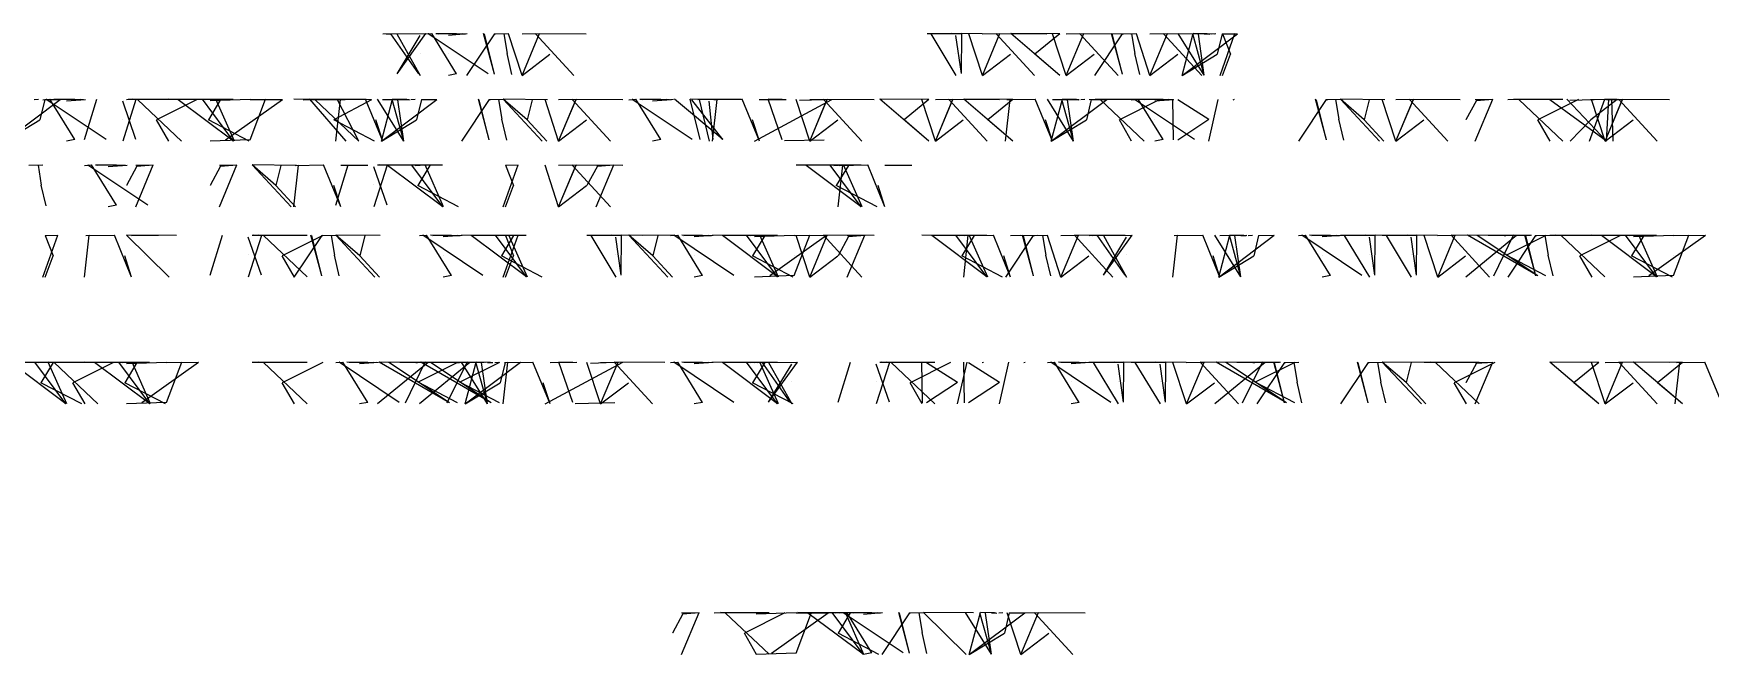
# Model space of a CAD drawing. Header units: metres. Extents: x -978944 to 1068394069015, y -937984 to 996528.
# Drawn here: x -188.98 to -165.18, y 29.94 to 38.75 of the extents above; entities that cross this region are included whole.
import ezdxf

# ---------------------------------------------------------------- set-up
doc = ezdxf.new("R2010")
doc.units = ezdxf.units.M

msp = doc.modelspace()

# ---------------------------------------------------------------- linework, layer by layer
at = {"layer": 'MCD_Layer_0'}
for p, q in [((-184.021729, 38.741903), (-183.410678, 38.745199)), ((-183.974512, 38.739038), (-183.909901, 38.743198)), ((-183.51367, 38.176378), (-183.909901, 38.743198)), ((-183.821266, 38.741869), (-183.491305, 38.151199)), ((-183.82099, 38.176378), (-183.410678, 38.745199)), ((-183.82099, 38.176378), (-183.491305, 38.71669)), ((-183.427734, 38.739513), (-183.327873, 38.745199)), ((-183.370592, 38.73986), (-183.381133, 38.743206)), ((-182.528985, 38.173789), (-183.381133, 38.743206)), ((-182.975031, 38.173789), (-183.327873, 38.745199)), ((-182.975031, 38.741888), (-183.271285, 38.743535)), ((-182.975031, 38.741888), (-183.239108, 38.737606)), ((-182.823575, 38.739426), (-183.092645, 38.719281)), ((-182.975031, 38.741888), (-182.893478, 38.744766)), ((-182.975031, 38.741888), (-182.84854, 38.742321)), ((-182.439455, 38.741804), (-182.83374, 38.151199)), ((-182.438335, 38.168299), (-182.591793, 38.745164)), ((-182.438335, 38.168299), (-182.580591, 38.739371)), ((-182.439455, 38.741804), (-182.237552, 38.745199)), ((-182.439455, 38.741804), (-182.423774, 38.739336)), ((-182.30728, 38.740701), (-182.260235, 38.46067)), ((-182.047134, 38.151199), (-182.239746, 38.740586)), ((-182.047134, 38.151199), (-181.798585, 38.745199)), ((-182.047134, 38.741721), (-181.798585, 38.745199)), ((-182.047134, 38.151199), (-181.798585, 38.744046)), ((-181.310135, 38.151199), (-181.853946, 38.743127)), ((-181.135978, 38.738387), (-181.853946, 38.743127)), ((-175.812118, 38.741886), (-176.299744, 38.738987)), ((-176.246177, 38.739867), (-175.888879, 38.151199)), ((-175.812118, 38.741886), (-175.946864, 38.744526)), ((-175.812118, 38.176395), (-175.888879, 38.71669)), ((-175.812118, 38.176395), (-175.808253, 38.745199)), ((-175.516671, 38.739936), (-175.808253, 38.745199)), ((-175.513123, 38.151199), (-175.705734, 38.740586)), ((-175.513123, 38.151199), (-175.264573, 38.745199)), ((-175.513123, 38.741721), (-175.264573, 38.745199)), ((-175.513123, 38.151199), (-175.264573, 38.744046)), ((-174.776124, 38.151199), (-175.319934, 38.743127)), ((-174.601966, 38.738387), (-175.319934, 38.743127)), ((-174.416205, 38.151199), (-175.111725, 38.745199)), ((-174.416205, 38.741757), (-175.111725, 38.745199)), ((-174.416205, 38.741757), (-174.770309, 38.452245)), ((-174.325119, 38.151199), (-174.517731, 38.740586)), ((-174.325119, 38.151199), (-174.076569, 38.745199)), ((-174.325119, 38.741721), (-174.076569, 38.745199)), ((-174.325119, 38.151199), (-174.076569, 38.744046)), ((-173.58812, 38.151199), (-174.131931, 38.743127)), ((-173.413962, 38.738387), (-174.131931, 38.743127)), ((-173.529452, 38.741804), (-173.923737, 38.151199)), ((-173.528332, 38.168299), (-173.681789, 38.745164)), ((-173.528332, 38.168299), (-173.670588, 38.739371)), ((-173.529452, 38.741804), (-173.327549, 38.745199)), ((-173.529452, 38.741804), (-173.51377, 38.739336)), ((-173.397277, 38.740701), (-173.350231, 38.46067)), ((-173.137131, 38.151199), (-173.329742, 38.740586)), ((-173.137131, 38.151199), (-172.888581, 38.745199)), ((-173.137131, 38.741721), (-172.888581, 38.745199)), ((-173.137131, 38.151199), (-172.888581, 38.744046)), ((-172.400132, 38.151199), (-172.943942, 38.743127)), ((-172.225974, 38.738387), (-172.943942, 38.743127)), ((-172.365914, 38.152799), (-172.735733, 38.744391)), ((-172.679944, 38.151199), (-172.523504, 38.745199)), ((-172.679944, 38.151199), (-171.894294, 38.742899)), ((-172.365914, 38.152799), (-172.529256, 38.743366)), ((-172.323353, 38.739718), (-172.523504, 38.745199)), ((-172.365914, 38.152799), (-172.449885, 38.738747)), ((-172.367064, 38.741749), (-172.288845, 38.738711)), ((-172.367064, 38.741749), (-172.301498, 38.741749)), ((-172.262388, 38.741731), (-172.203148, 38.744516)), ((-172.114, 38.7397), (-172.183018, 38.453043)), ((-172.141724, 38.151199), (-171.930088, 38.745199)), ((-172.114, 38.7397), (-171.894294, 38.742899)), ((-172.10943, 38.741721), (-171.930088, 38.745199)), ((-172.10943, 38.741721), (-171.994098, 38.452254)), ((-183.491305, 38.464663), (-183.491288, 38.464663)), ((-183.092645, 38.463387), (-183.092628, 38.463387)), ((-182.190787, 38.166304), (-182.260235, 38.46067)), ((-182.260235, 38.46067), (-182.260218, 38.46067)), ((-182.047134, 38.151199), (-181.651531, 38.452263)), ((-181.651531, 38.452263), (-181.651513, 38.452263)), ((-175.888879, 38.464663), (-175.888862, 38.464663)), ((-175.513123, 38.151199), (-175.117519, 38.452263)), ((-175.117519, 38.452263), (-175.117501, 38.452263)), ((-174.416205, 38.151199), (-174.770309, 38.452245)), ((-174.770309, 38.452245), (-174.770291, 38.452245)), ((-174.325119, 38.151199), (-173.929516, 38.452263)), ((-173.929516, 38.452263), (-173.929497, 38.452263)), ((-173.280783, 38.166304), (-173.350231, 38.46067)), ((-173.350231, 38.46067), (-173.350214, 38.46067)), ((-173.137131, 38.151199), (-172.741527, 38.452263)), ((-172.741527, 38.452263), (-172.741509, 38.452263)), ((-172.679944, 38.151199), (-172.183018, 38.453043)), ((-172.183018, 38.453043), (-172.183, 38.453043)), ((-172.10943, 38.151217), (-171.994098, 38.452254)), ((-171.994098, 38.452254), (-171.99408, 38.452254)), ((-182.975031, 38.173789), (-183.092645, 38.151199)), ((-189.386197, 37.219318), (-188.600547, 37.811018)), ((-188.968641, 37.80985), (-188.909401, 37.812635)), ((-188.820253, 37.807819), (-188.889271, 37.521162)), ((-188.847992, 37.807632), (-188.748131, 37.813318)), ((-188.820253, 37.807819), (-188.600547, 37.811018)), ((-188.790849, 37.807979), (-188.80139, 37.811325)), ((-187.949242, 37.241908), (-188.80139, 37.811325)), ((-188.395288, 37.241908), (-188.748131, 37.813318)), ((-188.395288, 37.810007), (-188.691543, 37.811654)), ((-188.395288, 37.810007), (-188.659365, 37.805725)), ((-188.243832, 37.807545), (-188.512903, 37.7874)), ((-188.395288, 37.810007), (-188.313735, 37.812885)), ((-188.395288, 37.810007), (-188.268798, 37.81044)), ((-188.253983, 37.244497), (-188.079476, 37.813301)), ((-187.526134, 37.810005), (-187.713895, 37.219318)), ((-187.526134, 37.244514), (-187.713895, 37.784809)), ((-186.878979, 37.809888), (-187.659988, 37.806907)), ((-187.526134, 37.810005), (-187.633268, 37.813318)), ((-186.878979, 37.809888), (-187.572635, 37.813318)), ((-186.879554, 37.221402), (-187.499074, 37.806871)), ((-186.656573, 37.80829), (-187.232416, 37.521392)), ((-186.14402, 37.809868), (-187.065979, 37.812617)), ((-186.14402, 37.809868), (-186.925068, 37.806884)), ((-186.14287, 37.220918), (-186.925068, 37.806884)), ((-186.14287, 37.220918), (-186.582281, 37.81251)), ((-186.533969, 37.807801), (-186.393058, 37.813318)), ((-186.324616, 37.807783), (-186.49716, 37.521144)), ((-185.905106, 37.809957), (-186.471985, 37.790099)), ((-186.129066, 37.219354), (-186.393058, 37.813318)), ((-186.252925, 37.239176), (-185.448035, 37.811298)), ((-185.905106, 37.239176), (-185.686883, 37.813318)), ((-185.905106, 37.809957), (-185.686883, 37.813318)), ((-185.905106, 37.809957), (-185.448035, 37.811298)), ((-184.258168, 37.80987), (-185.283997, 37.812636)), ((-185.152392, 37.807338), (-184.557009, 37.810804)), ((-185.152392, 37.807338), (-184.70413, 37.810104)), ((-184.542067, 37.219318), (-185.055843, 37.813318)), ((-184.183458, 37.807374), (-185.055843, 37.813318)), ((-184.362762, 37.221402), (-184.982282, 37.806871)), ((-184.362762, 37.809888), (-184.821368, 37.806835)), ((-184.183458, 37.807374), (-184.715624, 37.521392)), ((-184.689987, 37.219318), (-184.624241, 37.811012)), ((-184.672686, 37.807804), (-184.268407, 37.813318)), ((-184.672686, 37.807804), (-184.624241, 37.811012)), ((-184.362762, 37.221402), (-184.670798, 37.812762)), ((-184.362762, 37.809888), (-184.557009, 37.810804)), ((-184.024456, 37.219318), (-184.268407, 37.813318)), ((-183.726159, 37.220918), (-184.095978, 37.81251)), ((-184.040189, 37.219318), (-183.883749, 37.813318)), ((-184.040189, 37.219318), (-183.254539, 37.811018)), ((-184.02561, 37.809876), (-183.882007, 37.81276)), ((-184.02561, 37.809876), (-183.643247, 37.81148)), ((-183.726159, 37.220918), (-183.8895, 37.811485)), ((-183.683598, 37.807837), (-183.883749, 37.813318)), ((-183.726159, 37.220918), (-183.81013, 37.806866)), ((-183.727309, 37.809868), (-183.649089, 37.80683)), ((-183.727309, 37.809868), (-183.661743, 37.809868)), ((-183.622633, 37.80985), (-183.563393, 37.812635)), ((-183.474245, 37.807819), (-183.543262, 37.521162)), ((-183.474245, 37.807819), (-183.254539, 37.811018)), ((-182.513705, 37.809923), (-182.90799, 37.219318)), ((-182.512585, 37.236418), (-182.666042, 37.813283)), ((-182.512585, 37.236418), (-182.654841, 37.80749)), ((-182.513705, 37.809923), (-182.311802, 37.813318)), ((-182.513705, 37.809923), (-182.498023, 37.807455)), ((-182.38153, 37.80882), (-182.334484, 37.528789)), ((-181.974567, 37.52207), (-182.313995, 37.813318)), ((-181.758984, 37.219318), (-182.313995, 37.813318)), ((-181.6833, 37.806241), (-182.313995, 37.813318)), ((-181.90347, 37.806546), (-181.974567, 37.52207)), ((-181.527374, 37.219318), (-181.719986, 37.808705)), ((-181.527374, 37.219318), (-181.278825, 37.813318)), ((-181.527374, 37.80984), (-181.278825, 37.813318)), ((-181.527374, 37.219318), (-181.278825, 37.812165)), ((-180.790375, 37.219318), (-181.334186, 37.811246)), ((-180.616217, 37.806506), (-181.334186, 37.811246)), ((-180.531982, 37.807632), (-180.432121, 37.813318)), ((-180.47484, 37.807979), (-180.485381, 37.811325)), ((-179.633233, 37.241908), (-180.485381, 37.811325)), ((-180.079279, 37.241908), (-180.432121, 37.813318)), ((-180.079279, 37.810007), (-180.375533, 37.811654)), ((-180.079279, 37.810007), (-180.343356, 37.805725)), ((-179.927823, 37.807545), (-180.196893, 37.7874)), ((-180.079279, 37.810007), (-179.997726, 37.812885)), ((-180.079279, 37.810007), (-179.952788, 37.81044)), ((-179.937988, 37.809998), (-179.896762, 37.812782)), ((-179.199228, 37.243356), (-179.88182, 37.812661)), ((-179.518804, 37.241332), (-179.662129, 37.813318)), ((-178.930563, 37.808009), (-179.662129, 37.813318)), ((-179.199228, 37.243356), (-179.635567, 37.806643)), ((-179.199505, 37.810015), (-179.551453, 37.806661)), ((-179.533192, 37.808009), (-179.39208, 37.219318)), ((-179.332869, 37.241851), (-179.39208, 37.785943)), ((-179.343994, 37.219318), (-179.278248, 37.811012)), ((-179.326693, 37.807804), (-178.922414, 37.813318)), ((-179.326693, 37.807804), (-179.278248, 37.811012)), ((-178.678463, 37.219318), (-178.922414, 37.813318)), ((-178.749985, 37.219318), (-177.648702, 37.810895)), ((-178.679617, 37.809876), (-178.536014, 37.81276)), ((-178.679617, 37.809876), (-178.297254, 37.81148)), ((-178.356112, 37.23867), (-178.555001, 37.813318)), ((-178.357227, 37.809954), (-178.555001, 37.813318)), ((-177.963379, 37.219318), (-178.155991, 37.808705)), ((-177.768092, 37.806571), (-178.107291, 37.795832)), ((-177.963379, 37.219318), (-177.714829, 37.813318)), ((-177.963379, 37.80984), (-177.714829, 37.813318)), ((-177.963379, 37.219318), (-177.714829, 37.812165)), ((-177.22638, 37.219318), (-177.770191, 37.811246)), ((-177.052222, 37.806506), (-177.770191, 37.811246)), ((-176.272467, 37.219318), (-176.967987, 37.813318)), ((-176.272467, 37.809876), (-176.967987, 37.813318)), ((-176.272467, 37.809876), (-176.626571, 37.520364)), ((-176.181381, 37.219318), (-176.373993, 37.808705)), ((-176.181381, 37.219318), (-175.932832, 37.813318)), ((-176.181381, 37.80984), (-175.932832, 37.813318)), ((-176.181381, 37.219318), (-175.932832, 37.812165)), ((-175.444382, 37.219318), (-175.988193, 37.811246)), ((-175.270224, 37.806506), (-175.988193, 37.811246)), ((-175.084463, 37.219318), (-175.779984, 37.813318)), ((-175.084463, 37.809876), (-175.779984, 37.813318)), ((-175.084463, 37.809876), (-175.438567, 37.520364)), ((-175.185989, 37.219318), (-175.120244, 37.811012)), ((-175.168688, 37.807804), (-174.76441, 37.813318)), ((-175.168688, 37.807804), (-175.120244, 37.811012)), ((-174.520458, 37.219318), (-174.76441, 37.813318)), ((-174.222161, 37.220918), (-174.59198, 37.81251)), ((-174.536191, 37.219318), (-174.379751, 37.813318)), ((-174.536191, 37.219318), (-173.750541, 37.811018)), ((-174.521612, 37.809876), (-174.378009, 37.81276)), ((-174.521612, 37.809876), (-174.139249, 37.81148)), ((-174.222161, 37.220918), (-174.385503, 37.811485)), ((-174.1796, 37.807837), (-174.379751, 37.813318)), ((-174.222161, 37.220918), (-174.306132, 37.806866)), ((-174.223311, 37.809868), (-174.145092, 37.80683)), ((-174.223311, 37.809868), (-174.157745, 37.809868)), ((-174.118635, 37.80985), (-174.059395, 37.812635)), ((-173.970247, 37.807819), (-174.039265, 37.521162)), ((-173.216977, 37.809888), (-173.997986, 37.806907)), ((-173.970247, 37.807819), (-173.750541, 37.811018)), ((-173.216977, 37.809888), (-173.910632, 37.813318)), ((-173.217551, 37.221402), (-173.837072, 37.806871)), ((-172.99457, 37.80829), (-173.570414, 37.521392)), ((-173.403992, 37.807632), (-173.304131, 37.813318)), ((-173.346849, 37.807979), (-173.35739, 37.811325)), ((-172.505242, 37.241908), (-173.35739, 37.811325)), ((-172.951288, 37.241908), (-173.304131, 37.813318)), ((-172.951288, 37.810007), (-173.247543, 37.811654)), ((-172.951288, 37.810007), (-173.215365, 37.805725)), ((-172.799832, 37.807545), (-173.068902, 37.7874)), ((-172.951288, 37.810007), (-172.869735, 37.812885)), ((-172.951288, 37.810007), (-172.824797, 37.81044)), ((-172.800533, 37.237029), (-172.809998, 37.813318)), ((-172.741521, 37.809978), (-172.301715, 37.530506)), ((-172.301715, 37.219318), (-172.168659, 37.81144)), ((-171.954323, 37.80709), (-171.935395, 37.813318)), ((-170.6337, 37.809923), (-171.027985, 37.219318)), ((-170.63258, 37.236418), (-170.786037, 37.813283)), ((-170.63258, 37.236418), (-170.774836, 37.80749)), ((-170.6337, 37.809923), (-170.431797, 37.813318)), ((-170.6337, 37.809923), (-170.618018, 37.807455)), ((-170.501525, 37.80882), (-170.454479, 37.528789)), ((-170.094562, 37.52207), (-170.43399, 37.813318)), ((-169.878979, 37.219318), (-170.43399, 37.813318)), ((-169.803295, 37.806241), (-170.43399, 37.813318)), ((-170.023465, 37.806546), (-170.094562, 37.52207)), ((-169.647385, 37.219318), (-169.839996, 37.808705)), ((-169.647385, 37.219318), (-169.398835, 37.813318)), ((-169.647385, 37.80984), (-169.398835, 37.813318)), ((-169.647385, 37.219318), (-169.398835, 37.812165)), ((-168.910386, 37.219318), (-169.454196, 37.811246)), ((-168.736228, 37.806506), (-169.454196, 37.811246)), ((-168.504356, 37.796235), (-168.651978, 37.520382)), ((-168.521655, 37.219318), (-168.272544, 37.813318)), ((-168.521655, 37.809804), (-168.272544, 37.813318)), ((-168.504356, 37.796235), (-168.272544, 37.813318)), ((-167.276974, 37.809888), (-168.057983, 37.806907)), ((-167.276974, 37.809888), (-167.97063, 37.813318)), ((-167.277549, 37.221402), (-167.897069, 37.806871)), ((-167.054568, 37.80829), (-167.630411, 37.521392)), ((-166.657157, 37.220923), (-167.463989, 37.806864)), ((-166.657157, 37.220923), (-167.219372, 37.812615)), ((-166.657157, 37.811696), (-167.177834, 37.79428)), ((-166.898024, 37.219336), (-166.6811, 37.813318)), ((-166.657157, 37.811696), (-166.887063, 37.806792)), ((-166.507445, 37.810524), (-166.882447, 37.522547)), ((-166.677383, 37.219318), (-166.869995, 37.808705)), ((-166.507445, 37.810524), (-166.6811, 37.813318)), ((-166.677383, 37.219318), (-166.428834, 37.813318)), ((-166.677383, 37.80984), (-166.428834, 37.813318)), ((-166.677383, 37.219318), (-166.428834, 37.812165)), ((-166.657157, 37.811696), (-166.580138, 37.812165)), ((-166.657157, 37.811696), (-166.48206, 37.811245)), ((-166.657157, 37.220923), (-166.626292, 37.811263)), ((-166.564272, 37.219318), (-166.580138, 37.812165)), ((-166.507445, 37.810524), (-166.580138, 37.812165)), ((-165.940384, 37.219318), (-166.484195, 37.811246)), ((-165.766227, 37.806506), (-166.484195, 37.811246)), ((-189.386197, 37.219318), (-188.889271, 37.521162)), ((-188.889271, 37.521162), (-188.889253, 37.521162)), ((-188.512903, 37.531506), (-188.512885, 37.531506)), ((-187.713895, 37.532782), (-187.713877, 37.532782)), ((-187.058859, 37.219318), (-187.232416, 37.521392)), ((-187.232416, 37.521392), (-187.232398, 37.521392)), ((-185.919713, 37.219318), (-186.49716, 37.521144)), ((-186.49716, 37.521144), (-186.497142, 37.521144)), ((-185.901204, 37.530158), (-185.901187, 37.530158)), ((-184.715624, 37.521392), (-184.715606, 37.521392)), ((-184.139781, 37.219803), (-184.715624, 37.521392)), ((-184.024456, 37.219318), (-184.121345, 37.520364)), ((-184.121345, 37.520364), (-184.121327, 37.520364)), ((-184.040189, 37.219318), (-183.543262, 37.521162)), ((-183.543262, 37.521162), (-183.543244, 37.521162)), ((-182.265036, 37.234423), (-182.334484, 37.528789)), ((-182.334484, 37.528789), (-182.334467, 37.528789)), ((-181.695914, 37.21939), (-181.974567, 37.52207)), ((-181.974567, 37.52207), (-181.974549, 37.52207)), ((-181.527374, 37.219318), (-181.131771, 37.520382)), ((-181.131771, 37.520382), (-181.131753, 37.520382)), ((-180.196893, 37.531506), (-180.196876, 37.531506)), ((-179.39208, 37.532219), (-179.392063, 37.532219)), ((-178.678463, 37.219318), (-178.775352, 37.520364)), ((-178.775352, 37.520364), (-178.775334, 37.520364)), ((-178.178701, 37.529908), (-178.178684, 37.529908)), ((-177.963379, 37.219318), (-177.567775, 37.520382)), ((-177.567775, 37.520382), (-177.567757, 37.520382)), ((-176.272467, 37.219318), (-176.626571, 37.520364)), ((-176.626571, 37.520364), (-176.626553, 37.520364)), ((-176.181381, 37.219318), (-175.785778, 37.520382)), ((-175.785778, 37.520382), (-175.78576, 37.520382)), ((-175.084463, 37.219318), (-175.438567, 37.520364)), ((-175.438567, 37.520364), (-175.438549, 37.520364)), ((-174.520458, 37.219318), (-174.617347, 37.520364)), ((-174.617347, 37.520364), (-174.617329, 37.520364)), ((-174.536191, 37.219318), (-174.039265, 37.521162)), ((-174.039265, 37.521162), (-174.039247, 37.521162)), ((-173.396856, 37.219318), (-173.570414, 37.521392)), ((-173.570414, 37.521392), (-173.570396, 37.521392)), ((-173.068902, 37.531506), (-173.068885, 37.531506)), ((-172.741521, 37.2399), (-172.301715, 37.530506)), ((-172.301715, 37.530506), (-172.301697, 37.530506)), ((-170.385032, 37.234423), (-170.454479, 37.528789)), ((-170.454479, 37.528789), (-170.454462, 37.528789)), ((-169.815909, 37.21939), (-170.094562, 37.52207)), ((-170.094562, 37.52207), (-170.094544, 37.52207)), ((-169.647385, 37.219318), (-169.251781, 37.520382)), ((-169.251781, 37.520382), (-169.251763, 37.520382)), ((-168.651978, 37.520382), (-168.65196, 37.520382)), ((-167.456854, 37.219318), (-167.630411, 37.521392)), ((-167.630411, 37.521392), (-167.630393, 37.521392)), ((-167.174372, 37.219805), (-166.882447, 37.522547)), ((-166.882447, 37.522547), (-166.882429, 37.522547)), ((-166.677383, 37.219318), (-166.28178, 37.520382)), ((-166.28178, 37.520382), (-166.281762, 37.520382)), ((-188.395288, 37.241908), (-188.512903, 37.219318)), ((-185.905106, 37.239176), (-186.471985, 37.219318)), ((-180.079279, 37.241908), (-180.196893, 37.219318)), ((-177.759165, 37.235288), (-178.321522, 37.222823)), ((-172.951288, 37.241908), (-173.068902, 37.219318)), ((-189.047701, 36.878042), (-188.845798, 36.881437)), ((-188.915526, 36.876939), (-188.868481, 36.596908)), ((-188.253983, 36.875751), (-188.154121, 36.881437)), ((-188.19684, 36.876098), (-188.207381, 36.879444)), ((-187.355233, 36.310028), (-188.207381, 36.879444)), ((-187.801279, 36.310028), (-188.154121, 36.881437)), ((-187.801279, 36.878126), (-188.097534, 36.879773)), ((-187.801279, 36.878126), (-188.065356, 36.873844)), ((-187.649823, 36.875664), (-187.918893, 36.855519)), ((-187.801279, 36.878126), (-187.719726, 36.881004)), ((-187.801279, 36.878126), (-187.674788, 36.87856)), ((-187.512367, 36.864354), (-187.659988, 36.588501)), ((-187.529666, 36.287437), (-187.280555, 36.881437)), ((-187.529666, 36.877924), (-187.280555, 36.881437)), ((-187.512367, 36.864354), (-187.280555, 36.881437)), ((-186.324363, 36.864354), (-186.471985, 36.588501)), ((-186.341663, 36.287437), (-186.092551, 36.881437)), ((-186.341663, 36.877924), (-186.092551, 36.881437)), ((-186.324363, 36.864354), (-186.092551, 36.881437)), ((-185.538562, 36.590189), (-185.877991, 36.881437)), ((-185.322979, 36.287437), (-185.877991, 36.881437)), ((-185.247296, 36.87436), (-185.877991, 36.881437)), ((-185.467466, 36.874665), (-185.538562, 36.590189)), ((-185.283997, 36.287437), (-185.218251, 36.879131)), ((-185.266695, 36.875923), (-184.862417, 36.881437)), ((-185.266695, 36.875923), (-185.218251, 36.879131)), ((-184.618466, 36.287437), (-184.862417, 36.881437)), ((-184.689987, 36.312616), (-184.51548, 36.88142)), ((-184.619619, 36.877995), (-184.476017, 36.880879)), ((-184.619619, 36.877995), (-184.237256, 36.879599)), ((-183.962139, 36.878124), (-184.149899, 36.287437)), ((-183.962139, 36.312633), (-184.149899, 36.852928)), ((-183.174019, 36.877987), (-184.095978, 36.880737)), ((-183.962139, 36.878124), (-184.069273, 36.881437)), ((-183.174019, 36.877987), (-183.955067, 36.875003)), ((-183.172868, 36.289037), (-183.955067, 36.875003)), ((-183.172868, 36.289037), (-183.61228, 36.880629)), ((-183.563968, 36.87592), (-183.423057, 36.881437)), ((-183.354615, 36.875902), (-183.527158, 36.589263)), ((-183.159065, 36.287473), (-183.423057, 36.881437)), ((-182.313995, 36.287437), (-182.10236, 36.881437)), ((-182.281702, 36.877959), (-182.10236, 36.881437)), ((-182.281702, 36.877959), (-182.166369, 36.588492)), ((-181.527374, 36.287437), (-181.719986, 36.876824)), ((-181.527374, 36.287437), (-181.278825, 36.881437)), ((-181.527374, 36.877959), (-181.278825, 36.881437)), ((-181.527374, 36.287437), (-181.278825, 36.880284)), ((-180.790375, 36.287437), (-181.334186, 36.879365)), ((-180.616217, 36.874625), (-181.334186, 36.879365)), ((-180.978355, 36.864354), (-181.125977, 36.588501)), ((-180.995654, 36.287437), (-180.746543, 36.881437)), ((-180.995654, 36.877924), (-180.746543, 36.881437)), ((-180.978355, 36.864354), (-180.746543, 36.881437)), ((-177.234032, 36.877987), (-178.155991, 36.880737)), ((-177.234032, 36.877987), (-178.01508, 36.875003)), ((-177.232881, 36.289037), (-178.01508, 36.875003)), ((-177.232881, 36.289037), (-177.672293, 36.880629)), ((-177.623981, 36.87592), (-177.48307, 36.881437)), ((-177.414627, 36.875902), (-177.587171, 36.589263)), ((-177.561981, 36.287437), (-177.496236, 36.879131)), ((-177.54468, 36.875923), (-177.140401, 36.881437)), ((-177.54468, 36.875923), (-177.496236, 36.879131)), ((-177.219078, 36.287473), (-177.48307, 36.881437)), ((-176.89645, 36.287437), (-177.140401, 36.881437)), ((-176.897604, 36.877995), (-176.754001, 36.880879)), ((-176.897604, 36.877995), (-176.515241, 36.879599)), ((-188.799033, 36.302542), (-188.868481, 36.596908)), ((-188.868481, 36.596908), (-188.868463, 36.596908)), ((-187.918893, 36.599625), (-187.918876, 36.599625)), ((-187.659988, 36.588501), (-187.65997, 36.588501)), ((-186.471985, 36.588501), (-186.471967, 36.588501)), ((-185.25991, 36.287509), (-185.538562, 36.590189)), ((-185.538562, 36.590189), (-185.538544, 36.590189)), ((-184.618466, 36.287437), (-184.715354, 36.588483)), ((-184.715354, 36.588483), (-184.715336, 36.588483)), ((-184.149899, 36.600901), (-184.149882, 36.600901)), ((-182.949712, 36.287437), (-183.527158, 36.589263)), ((-183.527158, 36.589263), (-183.52714, 36.589263)), ((-182.281702, 36.287455), (-182.166369, 36.588492)), ((-182.166369, 36.588492), (-182.166351, 36.588492)), ((-181.527374, 36.287437), (-181.131771, 36.588501)), ((-181.131771, 36.588501), (-181.131753, 36.588501)), ((-181.125977, 36.588501), (-181.125959, 36.588501)), ((-177.009725, 36.287437), (-177.587171, 36.589263)), ((-177.587171, 36.589263), (-177.587153, 36.589263)), ((-176.89645, 36.287437), (-176.993339, 36.588483)), ((-176.993339, 36.588483), (-176.993321, 36.588483)), ((-187.801279, 36.310028), (-187.918893, 36.287437)), ((-188.847992, 35.292431), (-188.636356, 35.886431)), ((-188.815699, 35.882953), (-188.636356, 35.886431)), ((-188.815699, 35.882953), (-188.700366, 35.593486)), ((-188.253983, 35.292431), (-188.188237, 35.884124)), ((-188.236681, 35.880916), (-187.832403, 35.886431)), ((-188.236681, 35.880916), (-188.188237, 35.884124)), ((-187.588452, 35.292431), (-187.832403, 35.886431)), ((-187.054454, 35.292431), (-187.659988, 35.886431)), ((-186.949495, 35.882953), (-187.659988, 35.886431)), ((-187.589605, 35.882989), (-187.446003, 35.885872)), ((-187.589605, 35.882989), (-187.207242, 35.884593)), ((-186.471985, 35.317609), (-186.297478, 35.886414)), ((-185.744136, 35.883117), (-185.931897, 35.292431)), ((-185.744136, 35.317627), (-185.931897, 35.857922)), ((-185.096982, 35.883001), (-185.877991, 35.880019)), ((-185.744136, 35.883117), (-185.85127, 35.886431)), ((-185.096982, 35.883001), (-185.790637, 35.886431)), ((-185.097556, 35.294514), (-185.717076, 35.879984)), ((-184.874575, 35.881402), (-185.450418, 35.594504)), ((-184.889712, 35.883036), (-185.283997, 35.292431)), ((-184.888592, 35.30953), (-185.042049, 35.886396)), ((-184.888592, 35.30953), (-185.030848, 35.880603)), ((-184.889712, 35.883036), (-184.687809, 35.886431)), ((-184.889712, 35.883036), (-184.87403, 35.880568)), ((-184.757537, 35.881933), (-184.710491, 35.601901)), ((-184.350559, 35.595182), (-184.689987, 35.886431)), ((-184.134976, 35.292431), (-184.689987, 35.886431)), ((-184.059292, 35.879354), (-184.689987, 35.886431)), ((-184.279462, 35.879658), (-184.350559, 35.595182)), ((-183.501984, 35.880744), (-183.402123, 35.886431)), ((-183.444841, 35.881091), (-183.455382, 35.884437)), ((-182.603234, 35.315021), (-183.455382, 35.884437)), ((-183.04928, 35.315021), (-183.402123, 35.886431)), ((-183.04928, 35.88312), (-183.345535, 35.884767)), ((-183.04928, 35.88312), (-183.313357, 35.878837)), ((-182.897824, 35.880658), (-183.166894, 35.860512)), ((-183.04928, 35.88312), (-182.967727, 35.885997)), ((-183.04928, 35.88312), (-182.922789, 35.883553)), ((-181.98603, 35.88298), (-182.90799, 35.88573)), ((-181.98603, 35.88298), (-182.767079, 35.879996)), ((-181.98488, 35.294031), (-182.767079, 35.879996)), ((-181.98488, 35.294031), (-182.424292, 35.885622)), ((-182.375979, 35.880913), (-182.235069, 35.886431)), ((-182.166626, 35.880895), (-182.33917, 35.594257)), ((-182.313995, 35.292431), (-182.10236, 35.886431)), ((-182.281702, 35.882953), (-182.10236, 35.886431)), ((-182.281702, 35.882953), (-182.166369, 35.593486)), ((-181.971077, 35.292467), (-182.235069, 35.886431)), ((-180.638351, 35.883117), (-181.125977, 35.880218)), ((-181.07241, 35.881098), (-180.715112, 35.292431)), ((-180.638351, 35.883117), (-180.773097, 35.885758)), ((-180.638351, 35.317627), (-180.715112, 35.857922)), ((-180.638351, 35.317627), (-180.634486, 35.886431)), ((-180.342904, 35.881167), (-180.634486, 35.886431)), ((-180.192554, 35.595182), (-180.531982, 35.886431)), ((-179.976971, 35.292431), (-180.531982, 35.886431)), ((-179.901287, 35.879354), (-180.531982, 35.886431)), ((-180.121457, 35.879658), (-180.192554, 35.595182)), ((-179.937988, 35.880744), (-179.838127, 35.886431)), ((-179.880846, 35.881091), (-179.891386, 35.884437)), ((-179.039239, 35.315021), (-179.891386, 35.884437)), ((-179.485285, 35.315021), (-179.838127, 35.886431)), ((-179.485285, 35.88312), (-179.781539, 35.884767)), ((-179.485285, 35.88312), (-179.749362, 35.878837)), ((-179.333829, 35.880658), (-179.602899, 35.860512)), ((-179.485285, 35.88312), (-179.403732, 35.885997)), ((-179.485285, 35.88312), (-179.358794, 35.883553)), ((-178.422035, 35.88298), (-179.343994, 35.88573)), ((-178.422035, 35.88298), (-179.203083, 35.879996)), ((-178.420885, 35.294031), (-179.203083, 35.879996)), ((-178.420885, 35.294031), (-178.860296, 35.885622)), ((-178.811984, 35.880913), (-178.671073, 35.886431)), ((-178.602631, 35.880895), (-178.775175, 35.594257)), ((-178.183106, 35.883069), (-178.749985, 35.863212)), ((-178.407081, 35.292467), (-178.671073, 35.886431)), ((-178.530925, 35.312288), (-177.726035, 35.88441)), ((-178.183106, 35.312288), (-177.964883, 35.886431)), ((-178.183106, 35.883069), (-177.964883, 35.886431)), ((-178.183106, 35.883069), (-177.726035, 35.88441)), ((-177.963379, 35.292431), (-178.155991, 35.881817)), ((-177.963379, 35.292431), (-177.714829, 35.886431)), ((-177.963379, 35.882953), (-177.714829, 35.886431)), ((-177.963379, 35.292431), (-177.714829, 35.885278)), ((-177.22638, 35.292431), (-177.770191, 35.884358)), ((-177.052222, 35.879619), (-177.770191, 35.884358)), ((-177.41436, 35.869348), (-177.561981, 35.593494)), ((-177.431659, 35.292431), (-177.182548, 35.886431)), ((-177.431659, 35.882917), (-177.182548, 35.886431)), ((-177.41436, 35.869348), (-177.182548, 35.886431)), ((-175.452034, 35.88298), (-176.373993, 35.88573)), ((-175.452034, 35.88298), (-176.233082, 35.879996)), ((-175.450884, 35.294031), (-176.233082, 35.879996)), ((-175.450884, 35.294031), (-175.890295, 35.885622)), ((-175.841983, 35.880913), (-175.701072, 35.886431)), ((-175.63263, 35.880895), (-175.805173, 35.594257)), ((-175.779984, 35.292431), (-175.714238, 35.884124)), ((-175.762682, 35.880916), (-175.358404, 35.886431)), ((-175.762682, 35.880916), (-175.714238, 35.884124)), ((-175.43708, 35.292467), (-175.701072, 35.886431)), ((-175.114453, 35.292431), (-175.358404, 35.886431)), ((-174.791705, 35.883036), (-175.185989, 35.292431)), ((-175.115606, 35.882989), (-174.972004, 35.885872)), ((-175.115606, 35.882989), (-174.733243, 35.884593)), ((-174.790584, 35.30953), (-174.944042, 35.886396)), ((-174.790584, 35.30953), (-174.932841, 35.880603)), ((-174.791705, 35.883036), (-174.589802, 35.886431)), ((-174.791705, 35.883036), (-174.776023, 35.880568)), ((-174.65953, 35.881933), (-174.612484, 35.601901)), ((-174.399368, 35.292431), (-174.59198, 35.881817)), ((-174.399368, 35.292431), (-174.150819, 35.886431)), ((-174.399368, 35.882953), (-174.150819, 35.886431)), ((-174.399368, 35.292431), (-174.150819, 35.885278)), ((-173.662369, 35.292431), (-174.20618, 35.884358)), ((-173.488211, 35.879619), (-174.20618, 35.884358)), ((-173.997986, 35.883135), (-173.386935, 35.886431)), ((-173.95077, 35.88027), (-173.886158, 35.884429)), ((-173.489928, 35.317609), (-173.886158, 35.884429)), ((-173.797524, 35.8831), (-173.467562, 35.292431)), ((-173.797248, 35.317609), (-173.386935, 35.886431)), ((-173.797248, 35.317609), (-173.467562, 35.857922)), ((-172.809998, 35.292431), (-172.744252, 35.884124)), ((-172.792696, 35.880916), (-172.388418, 35.886431)), ((-172.792696, 35.880916), (-172.744252, 35.884124)), ((-172.144467, 35.292431), (-172.388418, 35.886431)), ((-171.846169, 35.294031), (-172.215988, 35.885622)), ((-172.160199, 35.292431), (-172.003759, 35.886431)), ((-172.160199, 35.292431), (-171.37455, 35.88413)), ((-172.14562, 35.882989), (-172.002018, 35.885872)), ((-172.14562, 35.882989), (-171.763257, 35.884593)), ((-171.846169, 35.294031), (-172.009511, 35.884598)), ((-171.803608, 35.880949), (-172.003759, 35.886431)), ((-171.846169, 35.294031), (-171.930141, 35.879978)), ((-171.84732, 35.88298), (-171.7691, 35.879943)), ((-171.84732, 35.88298), (-171.781753, 35.88298)), ((-171.742643, 35.882962), (-171.683403, 35.885748)), ((-171.594255, 35.880931), (-171.663273, 35.594275)), ((-171.594255, 35.880931), (-171.37455, 35.88413)), ((-171.027985, 35.880744), (-170.928124, 35.886431)), ((-170.970842, 35.881091), (-170.981383, 35.884437)), ((-170.129235, 35.315021), (-170.981383, 35.884437)), ((-170.575281, 35.315021), (-170.928124, 35.886431)), ((-170.575281, 35.88312), (-170.871536, 35.884767)), ((-170.575281, 35.88312), (-170.839358, 35.878837)), ((-170.423825, 35.880658), (-170.692895, 35.860512)), ((-170.575281, 35.88312), (-170.493728, 35.885997)), ((-170.575281, 35.88312), (-170.44879, 35.883553)), ((-169.946365, 35.883117), (-170.43399, 35.880218)), ((-170.380423, 35.881098), (-170.023126, 35.292431)), ((-169.946365, 35.883117), (-170.081111, 35.885758)), ((-169.946365, 35.317627), (-170.023126, 35.857922)), ((-169.946365, 35.317627), (-169.942499, 35.886431)), ((-169.650918, 35.881167), (-169.942499, 35.886431)), ((-169.352371, 35.883117), (-169.839996, 35.880218)), ((-169.786429, 35.881098), (-169.429132, 35.292431)), ((-169.352371, 35.883117), (-169.487117, 35.885758)), ((-169.352371, 35.317627), (-169.429132, 35.857922)), ((-169.352371, 35.317627), (-169.348505, 35.886431)), ((-169.056924, 35.881167), (-169.348505, 35.886431)), ((-169.053375, 35.292431), (-169.245987, 35.881817)), ((-169.053375, 35.292431), (-168.804826, 35.886431)), ((-169.053375, 35.882953), (-168.804826, 35.886431)), ((-169.053375, 35.292431), (-168.804826, 35.885278)), ((-168.316376, 35.292431), (-168.860187, 35.884358)), ((-168.142218, 35.879619), (-168.860187, 35.884358)), ((-167.937315, 35.883105), (-168.651978, 35.292431)), ((-167.632632, 35.309531), (-168.632375, 35.885748)), ((-167.734566, 35.88307), (-168.632375, 35.885748)), ((-167.632632, 35.309531), (-168.495155, 35.880165)), ((-167.734566, 35.88307), (-168.338333, 35.88013)), ((-168.257681, 35.307921), (-167.977081, 35.886431)), ((-168.11206, 35.881058), (-168.085176, 35.88055)), ((-167.518375, 35.881513), (-168.078455, 35.60191)), ((-167.663699, 35.883036), (-168.057983, 35.292431)), ((-167.720004, 35.881548), (-167.977081, 35.886431)), ((-167.662578, 35.30953), (-167.816036, 35.886396)), ((-167.662578, 35.30953), (-167.804835, 35.880603)), ((-167.663699, 35.883036), (-167.461796, 35.886431)), ((-167.663699, 35.883036), (-167.648017, 35.880568)), ((-167.531524, 35.881933), (-167.484478, 35.601901)), ((-166.68298, 35.883001), (-167.463989, 35.880019)), ((-166.68298, 35.883001), (-167.376636, 35.886431)), ((-166.683555, 35.294514), (-167.303075, 35.879984)), ((-166.460574, 35.881402), (-167.036417, 35.594504)), ((-165.948036, 35.88298), (-166.869995, 35.88573)), ((-165.948036, 35.88298), (-166.729084, 35.879996)), ((-165.946886, 35.294031), (-166.729084, 35.879996)), ((-165.946886, 35.294031), (-166.386297, 35.885622)), ((-166.337985, 35.880913), (-166.197074, 35.886431)), ((-166.128632, 35.880895), (-166.301176, 35.594257)), ((-165.709107, 35.883069), (-166.275986, 35.863212)), ((-165.933082, 35.292467), (-166.197074, 35.886431)), ((-166.056926, 35.312288), (-165.252036, 35.88441)), ((-165.709107, 35.312288), (-165.490884, 35.886431)), ((-165.709107, 35.883069), (-165.490884, 35.886431)), ((-165.709107, 35.883069), (-165.252036, 35.88441)), ((-188.815699, 35.292449), (-188.700366, 35.593486)), ((-188.700366, 35.593486), (-188.700348, 35.593486)), ((-187.588452, 35.292431), (-187.68534, 35.593477)), ((-187.68534, 35.593477), (-187.685322, 35.593477)), ((-187.408548, 35.593468), (-187.40853, 35.593468)), ((-185.931897, 35.605894), (-185.93188, 35.605894)), ((-185.276861, 35.292431), (-185.450418, 35.594504)), ((-185.450418, 35.594504), (-185.4504, 35.594504)), ((-184.641043, 35.307535), (-184.710491, 35.601901)), ((-184.710491, 35.601901), (-184.710474, 35.601901)), ((-184.071906, 35.292503), (-184.350559, 35.595182)), ((-184.350559, 35.595182), (-184.350541, 35.595182)), ((-183.166894, 35.604618), (-183.166877, 35.604618)), ((-181.761723, 35.292431), (-182.33917, 35.594257)), ((-182.33917, 35.594257), (-182.339152, 35.594257)), ((-182.281702, 35.292449), (-182.166369, 35.593486)), ((-182.166369, 35.593486), (-182.166351, 35.593486)), ((-180.715112, 35.605894), (-180.715095, 35.605894)), ((-179.913901, 35.292503), (-180.192554, 35.595182)), ((-180.192554, 35.595182), (-180.192536, 35.595182)), ((-179.602899, 35.604618), (-179.602882, 35.604618)), ((-178.197728, 35.292431), (-178.775175, 35.594257)), ((-178.775175, 35.594257), (-178.775157, 35.594257)), ((-178.179204, 35.60327), (-178.179187, 35.60327)), ((-177.963379, 35.292431), (-177.567775, 35.593495)), ((-177.567775, 35.593495), (-177.567757, 35.593495)), ((-177.561981, 35.593494), (-177.561963, 35.593494)), ((-175.227727, 35.292431), (-175.805173, 35.594257)), ((-175.805173, 35.594257), (-175.805156, 35.594257)), ((-175.114453, 35.292431), (-175.211341, 35.593477)), ((-175.211341, 35.593477), (-175.211323, 35.593477)), ((-174.543036, 35.307535), (-174.612484, 35.601901)), ((-174.612484, 35.601901), (-174.612467, 35.601901)), ((-174.399368, 35.292431), (-174.003765, 35.593495)), ((-174.003765, 35.593495), (-174.003747, 35.593495)), ((-173.467562, 35.605894), (-173.467545, 35.605894)), ((-172.144467, 35.292431), (-172.241355, 35.593477)), ((-172.241355, 35.593477), (-172.241337, 35.593477)), ((-172.160199, 35.292431), (-171.663273, 35.594275)), ((-171.663273, 35.594275), (-171.663255, 35.594275)), ((-170.692895, 35.604618), (-170.692878, 35.604618)), ((-170.023126, 35.605894), (-170.023109, 35.605894)), ((-169.429132, 35.605894), (-169.429115, 35.605894)), ((-169.053375, 35.292431), (-168.657772, 35.593495)), ((-168.657772, 35.593495), (-168.657754, 35.593495)), ((-167.518375, 35.307991), (-168.078455, 35.60191)), ((-168.078455, 35.60191), (-168.078438, 35.60191)), ((-167.41503, 35.307535), (-167.484478, 35.601901)), ((-167.484478, 35.601901), (-167.484461, 35.601901)), ((-166.862859, 35.292431), (-167.036417, 35.594504)), ((-167.036417, 35.594504), (-167.036399, 35.594504)), ((-165.723729, 35.292431), (-166.301176, 35.594257)), ((-166.301176, 35.594257), (-166.301158, 35.594257)), ((-165.705205, 35.60327), (-165.705188, 35.60327)), ((-183.04928, 35.315021), (-183.166894, 35.292431)), ((-179.485285, 35.315021), (-179.602899, 35.292431)), ((-178.183106, 35.312288), (-178.749985, 35.292431)), ((-170.575281, 35.315021), (-170.692895, 35.292431)), ((-165.709107, 35.312288), (-166.275986, 35.292431)), ((-188.520027, 34.082348), (-189.441986, 34.085097)), ((-188.520027, 34.082348), (-189.301075, 34.079364)), ((-188.518877, 33.493398), (-189.301075, 34.079364)), ((-188.518877, 33.493398), (-188.958288, 34.08499)), ((-188.909976, 34.080281), (-188.769065, 34.085798)), ((-188.700623, 34.080263), (-188.873167, 33.793624)), ((-188.066983, 34.082368), (-188.847992, 34.079387)), ((-188.505073, 33.491834), (-188.769065, 34.085798)), ((-188.066983, 34.082368), (-188.760638, 34.085798)), ((-188.067558, 33.493882), (-188.687078, 34.079351)), ((-187.844576, 34.08077), (-188.42042, 33.793872)), ((-187.332023, 34.082348), (-188.253983, 34.085097)), ((-187.332023, 34.082348), (-188.113072, 34.079364)), ((-187.330873, 33.493398), (-188.113072, 34.079364)), ((-187.330873, 33.493398), (-187.770285, 34.08499)), ((-187.721972, 34.080281), (-187.581062, 34.085798)), ((-187.512619, 34.080263), (-187.685163, 33.793624)), ((-187.09311, 34.082437), (-187.659988, 34.062579)), ((-187.31707, 33.491834), (-187.581062, 34.085798)), ((-187.440929, 33.511656), (-186.636039, 34.083778)), ((-187.09311, 33.511656), (-186.874886, 34.085798)), ((-187.09311, 34.082437), (-186.874886, 34.085798)), ((-187.09311, 34.082437), (-186.636039, 34.083778)), ((-185.096982, 34.082368), (-185.877991, 34.079387)), ((-185.096982, 34.082368), (-185.790637, 34.085798)), ((-185.097556, 33.493882), (-185.717076, 34.079351)), ((-184.874575, 34.08077), (-185.450418, 33.793872)), ((-184.689987, 34.080112), (-184.590126, 34.085798)), ((-184.632844, 34.080459), (-184.643385, 34.083805)), ((-183.791237, 33.514389), (-184.643385, 34.083805)), ((-184.237284, 33.514389), (-184.590126, 34.085798)), ((-184.237284, 34.082487), (-184.533538, 34.084134)), ((-184.237284, 34.082487), (-184.501361, 34.078205)), ((-184.085828, 34.080025), (-184.354898, 34.05988)), ((-184.237284, 34.082487), (-184.15573, 34.085365)), ((-184.237284, 34.082487), (-184.110793, 34.082921)), ((-183.381315, 34.082473), (-184.095978, 33.491798)), ((-183.076632, 33.508898), (-184.076375, 34.085116)), ((-183.178566, 34.082438), (-184.076375, 34.085116)), ((-183.076632, 33.508898), (-183.939155, 34.079533)), ((-183.178566, 34.082438), (-183.782333, 34.079498)), ((-183.701681, 33.507288), (-183.421081, 34.085798)), ((-183.55606, 34.080425), (-183.529177, 34.079918)), ((-182.962375, 34.08088), (-183.522456, 33.801278)), ((-182.787321, 34.082473), (-183.501984, 33.491798)), ((-182.482638, 33.508898), (-183.482381, 34.085116)), ((-182.584572, 34.082438), (-183.482381, 34.085116)), ((-183.164004, 34.080915), (-183.421081, 34.085798)), ((-182.482638, 33.508898), (-183.345161, 34.079533)), ((-182.584572, 34.082438), (-183.188339, 34.079498)), ((-183.107687, 33.507288), (-182.827087, 34.085798)), ((-182.962066, 34.080425), (-182.935182, 34.079918)), ((-182.368381, 34.08088), (-182.928462, 33.801278)), ((-182.538171, 33.493398), (-182.90799, 34.08499)), ((-182.8522, 33.491798), (-182.695761, 34.085798)), ((-182.8522, 33.491798), (-182.066551, 34.083498)), ((-182.57001, 34.080915), (-182.827087, 34.085798)), ((-182.538171, 33.493398), (-182.701512, 34.083965)), ((-182.49561, 34.080317), (-182.695761, 34.085798)), ((-182.538171, 33.493398), (-182.622142, 34.079346)), ((-182.539321, 34.082348), (-182.461101, 34.07931)), ((-182.539321, 34.082348), (-182.473754, 34.082348)), ((-182.434644, 34.08233), (-182.375404, 34.085115)), ((-182.286257, 34.080299), (-182.355274, 33.793642)), ((-182.313995, 33.491798), (-182.24825, 34.083492)), ((-182.296694, 34.080284), (-181.892416, 34.085798)), ((-182.296694, 34.080284), (-182.24825, 34.083492)), ((-182.286257, 34.080299), (-182.066551, 34.083498)), ((-181.648464, 33.491798), (-181.892416, 34.085798)), ((-181.719986, 33.491798), (-180.618704, 34.083375)), ((-181.649618, 34.082356), (-181.506015, 34.08524)), ((-181.649618, 34.082356), (-181.267255, 34.08396)), ((-181.326113, 33.51115), (-181.525002, 34.085798)), ((-181.327229, 34.082434), (-181.525002, 34.085798)), ((-180.933365, 33.491798), (-181.125977, 34.081185)), ((-180.738093, 34.079051), (-181.077292, 34.068312)), ((-180.933365, 33.491798), (-180.684815, 34.085798)), ((-180.933365, 34.08232), (-180.684815, 34.085798)), ((-180.933365, 33.491798), (-180.684815, 34.084645)), ((-180.196366, 33.491798), (-180.740177, 34.083726)), ((-180.022208, 34.078986), (-180.740177, 34.083726)), ((-179.937988, 34.080112), (-179.838127, 34.085798)), ((-179.880846, 34.080459), (-179.891386, 34.083805)), ((-179.039239, 33.514389), (-179.891386, 34.083805)), ((-179.485285, 33.514389), (-179.838127, 34.085798)), ((-179.485285, 34.082487), (-179.781539, 34.084134)), ((-179.485285, 34.082487), (-179.749362, 34.078205)), ((-179.333829, 34.080025), (-179.602899, 34.05988)), ((-179.485285, 34.082487), (-179.403732, 34.085365)), ((-179.485285, 34.082487), (-179.358794, 34.082921)), ((-178.422035, 34.082348), (-179.343994, 34.085097)), ((-178.422035, 34.082348), (-179.203083, 34.079364)), ((-178.420885, 33.493398), (-179.203083, 34.079364)), ((-178.420885, 33.493398), (-178.860296, 34.08499)), ((-178.811984, 34.080281), (-178.671073, 34.085798)), ((-178.602631, 34.080263), (-178.775175, 33.793624)), ((-178.749985, 34.082502), (-178.138934, 34.085798)), ((-178.702768, 34.079638), (-178.638157, 34.083797)), ((-178.407081, 33.491834), (-178.671073, 34.085798)), ((-178.241927, 33.516977), (-178.638157, 34.083797)), ((-178.549523, 34.082468), (-178.219561, 33.491798)), ((-178.549247, 33.516977), (-178.138934, 34.085798)), ((-178.549247, 33.516977), (-178.219561, 34.057289)), ((-177.561981, 33.516977), (-177.387474, 34.085781)), ((-176.834133, 34.082485), (-177.021893, 33.491798)), ((-176.834133, 33.516994), (-177.021893, 34.057289)), ((-176.186978, 34.082368), (-176.967987, 34.079387)), ((-176.834133, 34.082485), (-176.941267, 34.085798)), ((-176.186978, 34.082368), (-176.880634, 34.085798)), ((-176.187553, 33.493882), (-176.807073, 34.079351)), ((-175.964571, 34.08077), (-176.540415, 33.793872)), ((-176.364529, 33.509509), (-176.373993, 34.085798)), ((-176.305517, 34.082458), (-175.86571, 33.802986)), ((-175.86571, 33.491798), (-175.732655, 34.08392)), ((-175.770519, 33.509509), (-175.779984, 34.085798)), ((-175.711507, 34.082458), (-175.271701, 33.802986)), ((-175.518318, 34.07957), (-175.49939, 34.085798)), ((-175.271701, 33.491798), (-175.138645, 34.08392)), ((-174.924309, 34.07957), (-174.905381, 34.085798)), ((-174.59198, 34.080112), (-174.492119, 34.085798)), ((-174.534837, 34.080459), (-174.545378, 34.083805)), ((-173.69323, 33.514389), (-174.545378, 34.083805)), ((-174.139276, 33.514389), (-174.492119, 34.085798)), ((-174.139276, 34.082487), (-174.435531, 34.084134)), ((-174.139276, 34.082487), (-174.403354, 34.078205)), ((-173.98782, 34.080025), (-174.256891, 34.05988)), ((-174.139276, 34.082487), (-174.057723, 34.085365)), ((-174.139276, 34.082487), (-174.012786, 34.082921)), ((-173.51036, 34.082485), (-173.997986, 34.079586)), ((-173.944419, 34.080466), (-173.587121, 33.491798)), ((-173.51036, 34.082485), (-173.645106, 34.085125)), ((-173.51036, 33.516994), (-173.587121, 34.057289)), ((-173.51036, 33.516994), (-173.506495, 34.085798)), ((-173.214914, 34.080535), (-173.506495, 34.085798)), ((-172.916366, 34.082485), (-173.403992, 34.079586)), ((-173.350425, 34.080466), (-172.993127, 33.491798)), ((-172.916366, 34.082485), (-173.051112, 34.085125)), ((-172.916366, 33.516994), (-172.993127, 34.057289)), ((-172.916366, 33.516994), (-172.912501, 34.085798)), ((-172.620919, 34.080535), (-172.912501, 34.085798)), ((-172.617386, 33.491798), (-172.809998, 34.081185)), ((-172.617386, 33.491798), (-172.368836, 34.085798)), ((-172.617386, 34.08232), (-172.368836, 34.085798)), ((-172.617386, 33.491798), (-172.368836, 34.084645)), ((-171.880387, 33.491798), (-172.424198, 34.083726)), ((-171.706229, 34.078986), (-172.424198, 34.083726)), ((-171.501326, 34.082473), (-172.215988, 33.491798)), ((-171.196642, 33.508898), (-172.196385, 34.085116)), ((-171.298577, 34.082438), (-172.196385, 34.085116)), ((-171.196642, 33.508898), (-172.059166, 34.079533)), ((-171.298577, 34.082438), (-171.902343, 34.079498)), ((-171.821692, 33.507288), (-171.541092, 34.085798)), ((-171.676071, 34.080425), (-171.649187, 34.079918)), ((-171.082386, 34.08088), (-171.642466, 33.801278)), ((-171.227694, 34.082403), (-171.621979, 33.491798)), ((-171.284015, 34.080915), (-171.541092, 34.085798)), ((-171.226574, 33.508898), (-171.380031, 34.085763)), ((-171.226574, 33.508898), (-171.36883, 34.07997)), ((-171.227694, 34.082403), (-171.025791, 34.085798)), ((-171.227694, 34.082403), (-171.212012, 34.079935)), ((-171.095519, 34.0813), (-171.048474, 33.801269)), ((-170.039706, 34.082403), (-170.43399, 33.491798)), ((-170.038586, 33.508898), (-170.192043, 34.085763)), ((-170.038586, 33.508898), (-170.180842, 34.07997)), ((-170.039706, 34.082403), (-169.837803, 34.085798)), ((-170.039706, 34.082403), (-170.024024, 34.079935)), ((-169.907531, 34.0813), (-169.860485, 33.801269)), ((-169.500568, 33.79455), (-169.839996, 34.085798)), ((-169.284985, 33.491798), (-169.839996, 34.085798)), ((-169.209301, 34.078721), (-169.839996, 34.085798)), ((-169.429471, 34.079026), (-169.500568, 33.79455)), ((-168.464978, 34.082368), (-169.245987, 34.079387)), ((-168.464978, 34.082368), (-169.158633, 34.085798)), ((-168.465553, 33.493882), (-169.085073, 34.079351)), ((-168.242571, 34.08077), (-168.818415, 33.793872)), ((-168.504356, 34.068715), (-168.651978, 33.792862)), ((-168.521655, 33.491798), (-168.272544, 34.085798)), ((-168.521655, 34.082285), (-168.272544, 34.085798)), ((-168.504356, 34.068715), (-168.272544, 34.085798)), ((-166.768469, 33.491798), (-167.463989, 34.085798)), ((-166.768469, 34.082356), (-167.463989, 34.085798)), ((-166.768469, 34.082356), (-167.122573, 33.792844)), ((-166.677383, 33.491798), (-166.869995, 34.081185)), ((-166.677383, 33.491798), (-166.428834, 34.085798)), ((-166.677383, 34.08232), (-166.428834, 34.085798)), ((-166.677383, 33.491798), (-166.428834, 34.084645)), ((-165.940384, 33.491798), (-166.484195, 34.083726)), ((-165.766227, 34.078986), (-166.484195, 34.083726)), ((-165.580466, 33.491798), (-166.275986, 34.085798)), ((-165.580466, 34.082356), (-166.275986, 34.085798)), ((-165.580466, 34.082356), (-165.93457, 33.792844)), ((-165.681976, 33.491798), (-165.616231, 34.083492)), ((-165.664675, 34.080284), (-165.260397, 34.085798)), ((-165.664675, 34.080284), (-165.616231, 34.083492)), ((-165.016445, 33.491798), (-165.260397, 34.085798)), ((-188.29572, 33.491798), (-188.873167, 33.793624)), ((-188.873167, 33.793624), (-188.873149, 33.793624)), ((-188.246862, 33.491798), (-188.42042, 33.793872)), ((-188.42042, 33.793872), (-188.420402, 33.793872)), ((-187.107716, 33.491798), (-187.685163, 33.793624)), ((-187.685163, 33.793624), (-187.685145, 33.793624)), ((-187.089208, 33.802638), (-187.08919, 33.802638)), ((-185.276861, 33.491798), (-185.450418, 33.793872)), ((-185.450418, 33.793872), (-185.4504, 33.793872)), ((-184.354898, 33.803986), (-184.35488, 33.803986)), ((-182.962375, 33.507358), (-183.522456, 33.801278)), ((-183.522456, 33.801278), (-183.522438, 33.801278)), ((-182.368381, 33.507358), (-182.928462, 33.801278)), ((-182.928462, 33.801278), (-182.928444, 33.801278)), ((-182.8522, 33.491798), (-182.355274, 33.793642)), ((-182.355274, 33.793642), (-182.355256, 33.793642)), ((-181.648464, 33.491798), (-181.745353, 33.792844)), ((-181.745353, 33.792844), (-181.745335, 33.792844)), ((-181.148703, 33.802388), (-181.148685, 33.802388)), ((-180.933365, 33.491798), (-180.537761, 33.792862)), ((-180.537761, 33.792862), (-180.537743, 33.792862)), ((-179.602899, 33.803986), (-179.602882, 33.803986)), ((-178.197728, 33.491798), (-178.775175, 33.793624)), ((-178.775175, 33.793624), (-178.775157, 33.793624)), ((-178.219561, 33.805262), (-178.219544, 33.805262)), ((-177.021893, 33.805262), (-177.021876, 33.805262)), ((-176.366857, 33.491798), (-176.540415, 33.793872)), ((-176.540415, 33.793872), (-176.540397, 33.793872)), ((-176.305517, 33.51238), (-175.86571, 33.802986)), ((-175.86571, 33.802986), (-175.865693, 33.802986)), ((-175.711507, 33.51238), (-175.271701, 33.802986)), ((-175.271701, 33.802986), (-175.271683, 33.802986)), ((-174.256891, 33.803986), (-174.256873, 33.803986)), ((-173.587121, 33.805262), (-173.587104, 33.805262)), ((-172.993127, 33.805262), (-172.99311, 33.805262)), ((-172.617386, 33.491798), (-172.221782, 33.792862)), ((-172.221782, 33.792862), (-172.221764, 33.792862)), ((-171.082386, 33.507358), (-171.642466, 33.801278)), ((-171.642466, 33.801278), (-171.642449, 33.801278)), ((-170.979026, 33.506903), (-171.048474, 33.801269)), ((-171.048474, 33.801269), (-171.048456, 33.801269)), ((-169.791037, 33.506903), (-169.860485, 33.801269)), ((-169.860485, 33.801269), (-169.860468, 33.801269)), ((-169.221915, 33.49187), (-169.500568, 33.79455)), ((-169.500568, 33.79455), (-169.50055, 33.79455)), ((-168.644857, 33.491798), (-168.818415, 33.793872)), ((-168.818415, 33.793872), (-168.818397, 33.793872)), ((-168.651978, 33.792862), (-168.65196, 33.792862)), ((-166.768469, 33.491798), (-167.122573, 33.792844)), ((-167.122573, 33.792844), (-167.122555, 33.792844)), ((-166.677383, 33.491798), (-166.28178, 33.792862)), ((-166.28178, 33.792862), (-166.281762, 33.792862)), ((-165.580466, 33.491798), (-165.93457, 33.792844)), ((-165.93457, 33.792844), (-165.934551, 33.792844)), ((-187.09311, 33.511656), (-187.659988, 33.491798)), ((-184.237284, 33.514389), (-184.354898, 33.491798)), ((-180.729166, 33.507768), (-181.291523, 33.495303)), ((-179.485285, 33.514389), (-179.602899, 33.491798)), ((-174.139276, 33.514389), (-174.256891, 33.491798)), ((-179.765968, 30.516832), (-179.913589, 30.240978)), ((-179.783267, 29.939915), (-179.534156, 30.533915)), ((-179.783267, 30.530401), (-179.534156, 30.533915)), ((-179.765968, 30.516832), (-179.534156, 30.533915)), ((-178.538571, 30.530485), (-179.31958, 30.527503)), ((-178.538571, 30.530485), (-179.232227, 30.533915)), ((-178.539146, 29.941998), (-179.158666, 30.527467)), ((-178.316164, 30.528886), (-178.892008, 30.241988)), ((-178.158707, 30.530553), (-178.725586, 30.510695)), ((-178.506527, 29.959772), (-177.701637, 30.531894)), ((-178.158707, 29.959772), (-177.940484, 30.533915)), ((-178.158707, 30.530553), (-177.940484, 30.533915)), ((-178.158707, 30.530553), (-177.701637, 30.531894)), ((-177.209633, 30.530464), (-178.131592, 30.533214)), ((-177.209633, 30.530464), (-177.990681, 30.52748)), ((-177.208482, 29.941514), (-177.990681, 30.52748)), ((-177.208482, 29.941514), (-177.647894, 30.533106)), ((-177.599582, 30.528397), (-177.458671, 30.533915)), ((-177.390229, 30.528379), (-177.562772, 30.241741)), ((-177.537598, 30.528228), (-177.437737, 30.533915)), ((-177.480455, 30.528575), (-177.490996, 30.531921)), ((-176.638848, 29.962505), (-177.490996, 30.531921)), ((-177.194679, 29.939951), (-177.458671, 30.533915)), ((-177.084894, 29.962505), (-177.437737, 30.533915)), ((-177.084894, 30.530603), (-177.381149, 30.53225)), ((-177.084894, 30.530603), (-177.348971, 30.526321)), ((-176.933438, 30.528142), (-177.202508, 30.507996)), ((-177.084894, 30.530603), (-177.003341, 30.533481)), ((-177.084894, 30.530603), (-176.958403, 30.531037)), ((-176.549303, 30.530519), (-176.943588, 29.939915)), ((-176.548183, 29.957014), (-176.701641, 30.53388)), ((-176.548183, 29.957014), (-176.690439, 30.528087)), ((-176.549303, 30.530519), (-176.3474, 30.533915)), ((-176.549303, 30.530519), (-176.533622, 30.528052)), ((-176.417128, 30.529417), (-176.370083, 30.249385)), ((-175.744045, 29.939915), (-176.349579, 30.533915)), ((-175.639086, 30.530437), (-176.349579, 30.533915)), ((-175.385766, 29.941514), (-175.755585, 30.533106)), ((-175.699796, 29.939915), (-175.543356, 30.533915)), ((-175.699796, 29.939915), (-174.914146, 30.531614)), ((-175.385766, 29.941514), (-175.549107, 30.532081)), ((-175.343205, 30.528433), (-175.543356, 30.533915)), ((-175.385766, 29.941514), (-175.469737, 30.527462)), ((-175.386916, 30.530464), (-175.308696, 30.527426)), ((-175.386916, 30.530464), (-175.321349, 30.530464)), ((-175.28224, 30.530446), (-175.222999, 30.533232)), ((-175.133852, 30.528415), (-175.202869, 30.241759)), ((-174.968979, 29.939915), (-175.161591, 30.529301)), ((-175.133852, 30.528415), (-174.914146, 30.531614)), ((-174.968979, 29.939915), (-174.720429, 30.533915)), ((-174.968979, 30.530437), (-174.720429, 30.533915)), ((-174.968979, 29.939915), (-174.720429, 30.532761)), ((-174.23198, 29.939915), (-174.775791, 30.531842)), ((-174.057822, 30.527103), (-174.775791, 30.531842)), ((-179.913589, 30.240978), (-179.913571, 30.240978)), ((-178.71845, 29.939915), (-178.892008, 30.241988)), ((-178.892008, 30.241988), (-178.89199, 30.241988)), ((-178.154805, 30.250754), (-178.154788, 30.250754)), ((-176.985326, 29.939915), (-177.562772, 30.241741)), ((-177.562772, 30.241741), (-177.562754, 30.241741)), ((-177.202508, 30.252102), (-177.202491, 30.252102)), ((-176.300635, 29.955019), (-176.370083, 30.249385)), ((-176.370083, 30.249385), (-176.370066, 30.249385)), ((-176.098138, 30.240952), (-176.09812, 30.240952)), ((-175.699796, 29.939915), (-175.202869, 30.241759)), ((-175.202869, 30.241759), (-175.202851, 30.241759)), ((-174.968979, 29.939915), (-174.573375, 30.240979)), ((-174.573375, 30.240979), (-174.573357, 30.240979)), ((-178.158707, 29.959772), (-178.725586, 29.939915)), ((-177.084894, 29.962505), (-177.202508, 29.939915))]:
    msp.add_line(p, q, dxfattribs=at)

doc.saveas('drawing.dxf')
